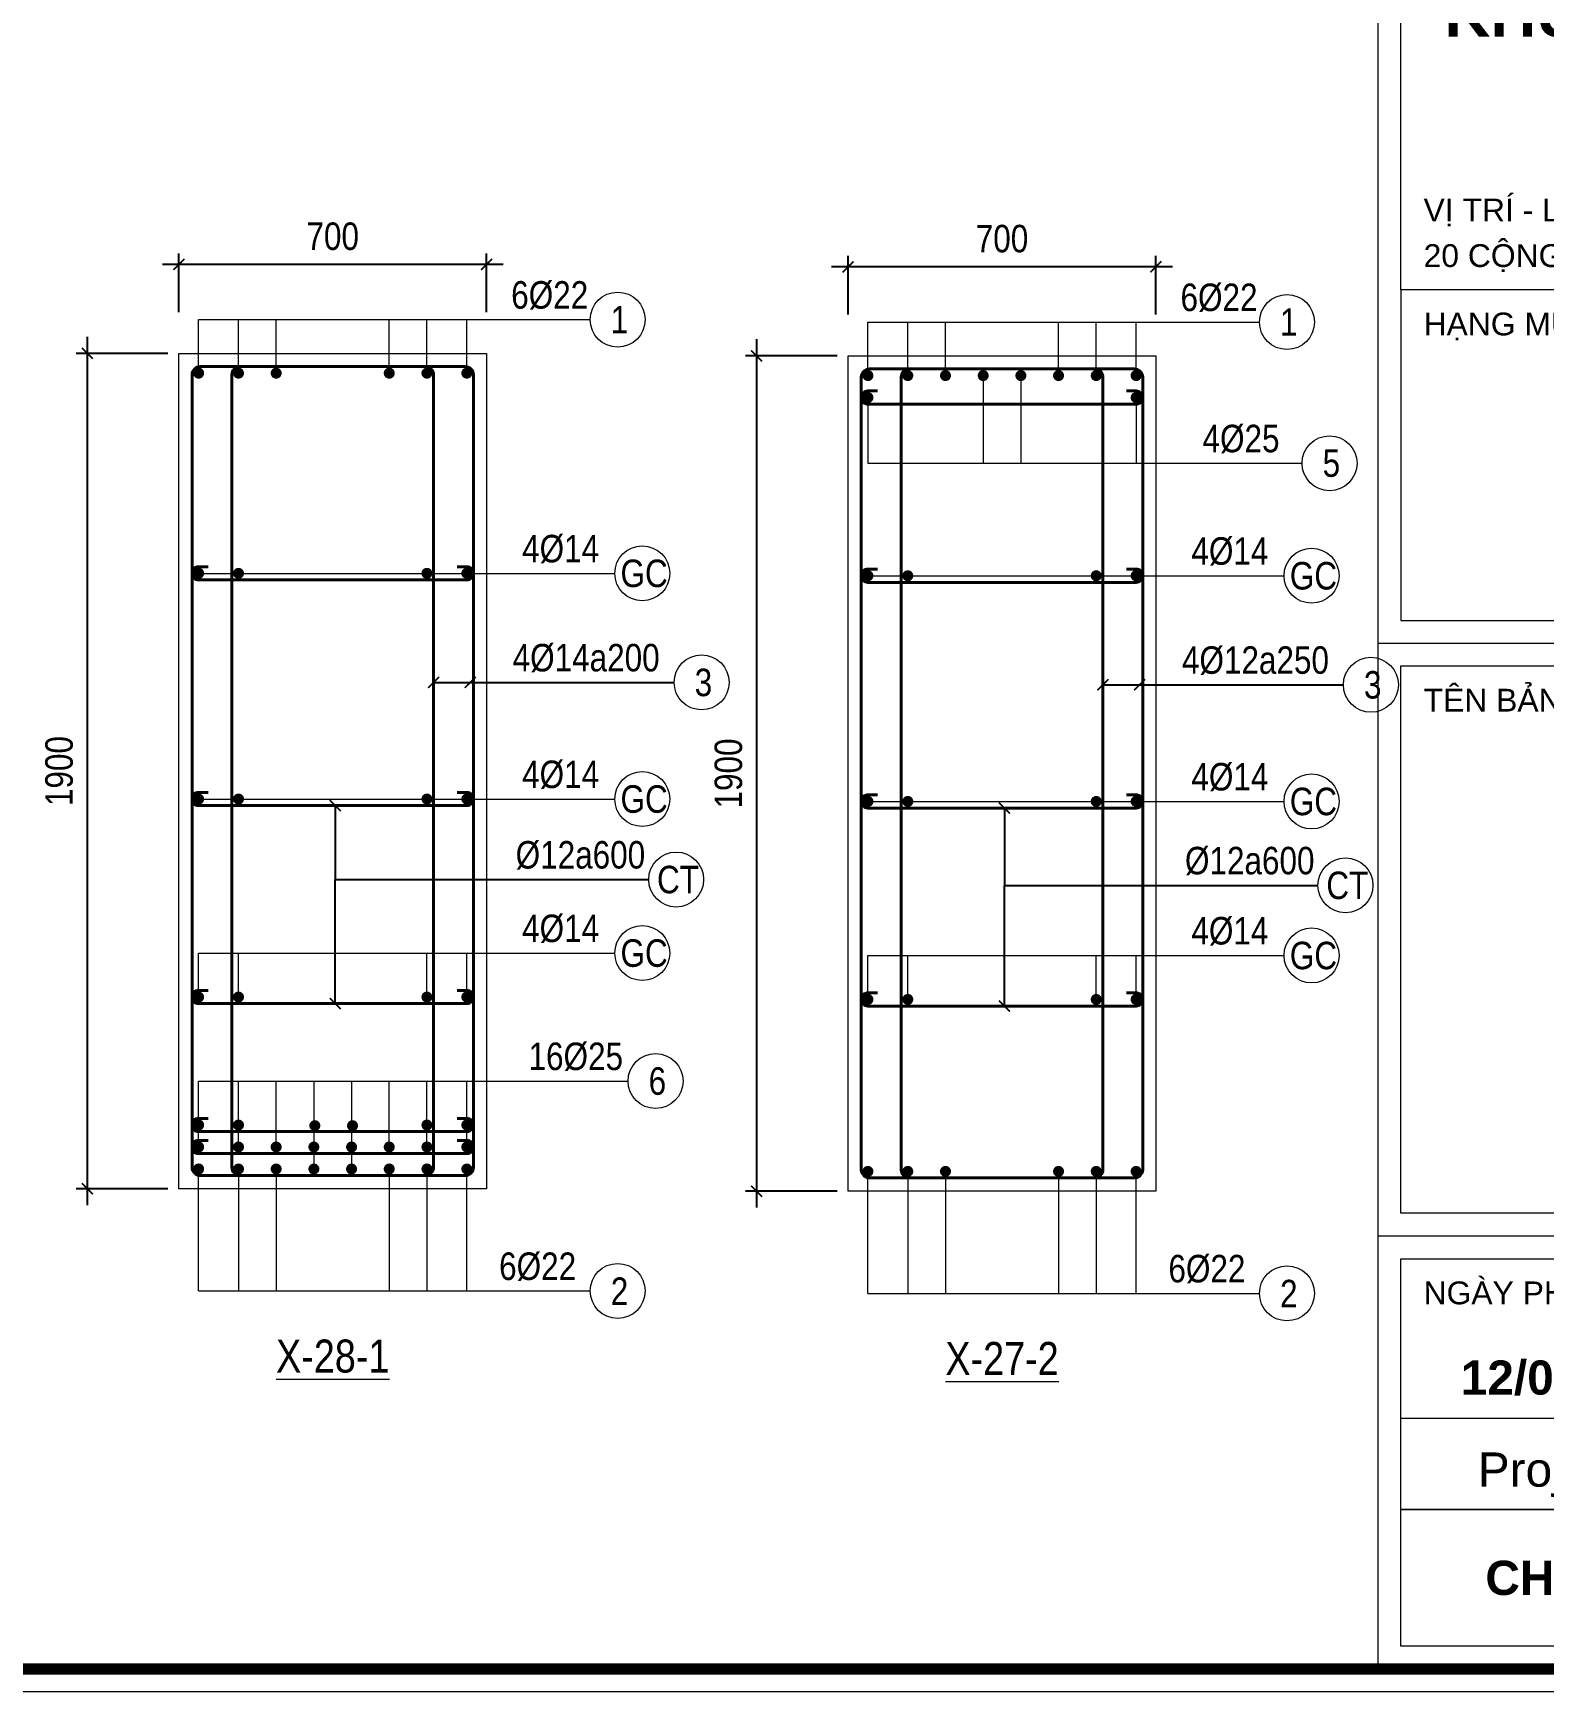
# Model space of a CAD drawing. Header units: millimetres. Extents: x 3014920 to 3563667, y -1638653 to -1356471.
# Drawn here: x 3360391 to 3363827, y -1600938 to -1597165 of the extents above; entities that cross this region are included whole.
import ezdxf
from ezdxf.enums import TextEntityAlignment as Align
from ezdxf.xclip import XClip

# ---------------------------------------------------------------- set-up
doc = ezdxf.new("R2010")
doc.units = ezdxf.units.MM
doc.header["$MEASUREMENT"] = 0
doc.header["$XCLIPFRAME"] = 0
doc.header["$PDMODE"] = 2
doc.layers.get('0').update_dxf_attribs({"lineweight": 9})
doc.layers.get('Defpoints').update_dxf_attribs({"color": 10, "lineweight": 0})
for name, color, linetype, lineweight in [('CDAI', 21, 'Continuous', 40), ('CTHEP', 50, 'Continuous', 50), ('DBAO', 90, 'Continuous', 13), ('DGIONG', 130, 'Continuous', 13), ('KTH', 154, 'Continuous', 9), ('TEXT', 7, 'Continuous', 15)]:
    doc.layers.add(name, color=color, linetype=linetype, lineweight=lineweight)
doc.styles.add('CHG_XX_Khung ten$0$A1 BORDER$0$ARIAL', font='arial.ttf')
doc.styles.add('CHG_XX_Khung ten$0$A1 BORDER$0$Arial - Bold', font='arialbd.ttf', dxfattribs={"height": 2.5})
doc.styles.add('Star-HelCon', font='VHELVCN_0.TTF')
doc.styles.add('TTP-HelCon', font='VHELVCN_0.TTF')
doc.dimstyles.new('TTP-25', dxfattribs={"dimscale": 25, "dimtxt": 2.5, "dimasz": 1, "dimexe": 1, "dimexo": 1, "dimgap": 0.09, "dimtad": 0, "dimdec": 4, "dimrnd": 1, "dimzin": 9, "dimdsep": 46, "dimtxsty": 'TTP-HelCon', "dimblk": 'ARCHTICK', "dimcen": 0.09, "dimdle": 1.5, "dimclrd": 256, "dimclre": 256, "dimclrt": 7, "dimadec": 0, "dimazin": 0, "dimtfac": 1, "dimtdec": 4, "dimtmove": 0, "dimatfit": 3, "dimldrblk": 'ARCHTICK', "dimfxl": 1, "dimtvp": 1, "dimtolj": 1, "dimtzin": 0, "dimarcsym": 0})

# ---------------------------------------------------------------- blocks, each defined once
blk = doc.blocks.new('_ArchTick')
at = {"color": 0, "linetype": 'ByBlock', "const_width": 0.15}
blk.add_lwpolyline([(-0.5, -0.5), (0.5, 0.5)], dxfattribs=at)
blk = doc.blocks.new('*D2365')
at = {"layer": 'Defpoints', "color": 0, "transparency": 16777216}
for p in [(16180.9, -2776), (25680.9, -2776), (16180.9, -2976)]:
    blk.add_point(p, dxfattribs=at)
at = {"layer": 'KTH', "lineweight": -2, "transparency": 16777216}
for p, q in [((16180.9, -2801), (16180.9, -3001)), ((25680.9, -2801), (25680.9, -3001)), ((25718.4, -2976), (16143.4, -2976))]:
    blk.add_line(p, q, dxfattribs=at)
at = {"layer": 'KTH', "lineweight": -2, "transparency": 16777216, "xscale": 25, "yscale": 25, "zscale": 25, "rotation": 180}
blk.add_blockref('_ArchTick', (16180.9, -2976), dxfattribs=at)
at = {"layer": 'KTH', "lineweight": -2, "transparency": 16777216, "xscale": 25, "yscale": 25, "zscale": 25}
blk.add_blockref('_ArchTick', (25680.9, -2976), dxfattribs=at)
at = {"layer": 'KTH', "color": 7, "transparency": 16777216, "insert": (20930.9, -2912.2), "char_height": 62.5, "attachment_point": 5, "style": 'TTP-HelCon'}
blk.add_mtext('\\A1;9500', dxfattribs=at)
blk = doc.blocks.new('*D1089')
at = {"layer": 'Defpoints', "color": 0, "ltscale": 500, "transparency": 16777216}
for p in [(3362245, -1597898.9), (3362036.7, -1599798.9), (3362245, -1599798.9)]:
    blk.add_point(p, dxfattribs=at)
at = {"layer": 'KTH', "lineweight": -2, "ltscale": 500, "transparency": 16777216}
for p, q in [((3362036.7, -1597861.4), (3362036.7, -1599836.4)), ((3362220, -1597898.9), (3362011.7, -1597898.9)), ((3362220, -1599798.9), (3362011.7, -1599798.9))]:
    blk.add_line(p, q, dxfattribs=at)
at = {"layer": 'KTH', "lineweight": -2, "ltscale": 500, "transparency": 16777216, "xscale": 25, "yscale": 25, "zscale": 25}
for p, rotation in [((3362036.7, -1597898.9), 90), ((3362036.7, -1599798.9), 270)]:
    blk.add_blockref('_ArchTick', p, dxfattribs=dict(at, rotation=rotation))
at = {"layer": 'KTH', "color": 7, "ltscale": 500, "transparency": 16777216, "insert": (3361972.9, -1598848.9), "char_height": 62.5, "attachment_point": 5, "rotation": 90, "style": 'TTP-HelCon'}
blk.add_mtext('\\A1;1900', dxfattribs=at)
blk = doc.blocks.new('*D1090')
at = {"layer": 'Defpoints', "color": 0, "ltscale": 500, "transparency": 16777216}
for p in [(3362245, -1597696.7), (3362245, -1597829.9), (3362945, -1597829.9)]:
    blk.add_point(p, dxfattribs=at)
at = {"layer": 'KTH', "lineweight": -2, "ltscale": 500, "transparency": 16777216}
for p, q in [((3362982.5, -1597696.7), (3362207.5, -1597696.7)), ((3362245, -1597804.9), (3362245, -1597671.7)), ((3362945, -1597804.9), (3362945, -1597671.7))]:
    blk.add_line(p, q, dxfattribs=at)
at = {"layer": 'KTH', "lineweight": -2, "ltscale": 500, "transparency": 16777216, "xscale": 25, "yscale": 25, "zscale": 25, "rotation": 180}
blk.add_blockref('_ArchTick', (3362245, -1597696.7), dxfattribs=at)
at = {"layer": 'KTH', "lineweight": -2, "ltscale": 500, "transparency": 16777216, "xscale": 25, "yscale": 25, "zscale": 25}
blk.add_blockref('_ArchTick', (3362945, -1597696.7), dxfattribs=at)
at = {"layer": 'KTH', "color": 7, "ltscale": 500, "transparency": 16777216, "insert": (3362595, -1597632.8), "char_height": 62.5, "attachment_point": 5, "style": 'TTP-HelCon'}
blk.add_mtext('\\A1;700', dxfattribs=at)
blk = doc.blocks.new('CHG_XX_Khung ten')
for p, q in [((687, 577), (687, 17)), ((687, 107), (824, 107)), ((687, 55), (824, 55))]:
    blk.add_line(p, q)
at = {"linetype": 'Continuous'}
blk.add_line((689, 39), (822, 39), dxfattribs=at)
blk.add_lwpolyline([(15, 579), (826, 579), (826, 15), (15, 15)], close=True)
at = {"color": 4, "linetype": 'Continuous', "const_width": 1}
blk.add_lwpolyline([(17, 577), (824, 577), (824, 17), (17, 17)], close=True, dxfattribs=at)
at = {"linetype": 'Continuous'}
for points in [[(689, 177), (822, 177), (822, 138), (689, 138)], [(689, 109), (822, 109), (822, 138), (689, 138)], [(689, 105), (822, 105), (822, 57), (689, 57)], [(689, 53), (822, 53), (822, 31), (689, 31)], [(822, 19), (689, 19), (689, 31), (822, 31)]]:
    blk.add_lwpolyline(points, close=True, dxfattribs=at)
at = {"style": 'CHG_XX_Khung ten$0$A1 BORDER$0$ARIAL'}
for s, p in [('VỊ TRÍ - LOCATION', (691, 145)), ('20 CỘNG HÒA, PHƯỜNG 12, QUẬN TÂN BÌNH, TP. HCM', (691, 141)), ('HẠNG MỤC :', (691, 135)), ('TÊN BẢN VẼ - DRAWING TITTLE', (691, 102)), ('NGÀY PHÁT HÀNH - ISSUE DATE', (691, 50))]:
    blk.add_text(s, height=2, dxfattribs=at).set_placement(p, align=Align.MIDDLE_LEFT)
for s, style, p in [('12/08/2019', 'CHG_XX_Khung ten$0$A1 BORDER$0$Arial - Bold', (704.75, 42.57)), ('Project', 'CHG_XX_Khung ten$0$A1 BORDER$0$ARIAL', (702.28, 34.5)), ('CHG-II', 'CHG_XX_Khung ten$0$A1 BORDER$0$Arial - Bold', (702.94, 25))]:
    blk.add_text(s, height=3, dxfattribs=dict(style=style)).set_placement(p, align=Align.MIDDLE_CENTER)
at = {"insert": (755.4, 170.88), "char_height": 4, "width": 159.8745, "attachment_point": 2, "style": 'CHG_XX_Khung ten$0$A1 BORDER$0$Arial - Bold'}
blk.add_mtext('DỰ ÁN ĐẦU TƯ XÂY DỰNG KINH DOANH\\PKHU CHUNG CƯ - THƯƠNG MẠI - VĂN PHÒNG\\P(KHU PHỨC HỢP CÔNG HÒA GARDEN)', dxfattribs=at)
blk = doc.blocks.new('*D2250')
at = {"layer": 'Defpoints', "color": 0, "ltscale": 500, "transparency": 16777216}
for p in [(3360722.7, -1597893.4), (3360514.5, -1599793.4), (3360722.7, -1599793.4)]:
    blk.add_point(p, dxfattribs=at)
at = {"layer": 'KTH', "lineweight": -2, "ltscale": 500, "transparency": 16777216}
for p, q in [((3360514.5, -1597855.9), (3360514.5, -1599830.9)), ((3360697.7, -1597893.4), (3360489.5, -1597893.4)), ((3360697.7, -1599793.4), (3360489.5, -1599793.4))]:
    blk.add_line(p, q, dxfattribs=at)
at = {"layer": 'KTH', "lineweight": -2, "ltscale": 500, "transparency": 16777216, "xscale": 25, "yscale": 25, "zscale": 25}
for p, rotation in [((3360514.5, -1597893.4), 90), ((3360514.5, -1599793.4), 270)]:
    blk.add_blockref('_ArchTick', p, dxfattribs=dict(at, rotation=rotation))
at = {"layer": 'KTH', "color": 7, "ltscale": 500, "transparency": 16777216, "insert": (3360450.6, -1598843.4), "char_height": 62.5, "attachment_point": 5, "rotation": 90, "style": 'TTP-HelCon'}
blk.add_mtext('\\A1;1900', dxfattribs=at)
blk = doc.blocks.new('*D2251')
at = {"layer": 'Defpoints', "color": 0, "ltscale": 500, "transparency": 16777216}
for p in [(3360722.7, -1597691.2), (3360722.7, -1597824.4), (3361422.7, -1597824.4)]:
    blk.add_point(p, dxfattribs=at)
at = {"layer": 'KTH', "lineweight": -2, "ltscale": 500, "transparency": 16777216}
for p, q in [((3360722.7, -1597799.4), (3360722.7, -1597666.2)), ((3361422.7, -1597799.4), (3361422.7, -1597666.2)), ((3361460.2, -1597691.2), (3360685.2, -1597691.2))]:
    blk.add_line(p, q, dxfattribs=at)
at = {"layer": 'KTH', "lineweight": -2, "ltscale": 500, "transparency": 16777216, "xscale": 25, "yscale": 25, "zscale": 25, "rotation": 180}
blk.add_blockref('_ArchTick', (3360722.7, -1597691.2), dxfattribs=at)
at = {"layer": 'KTH', "lineweight": -2, "ltscale": 500, "transparency": 16777216, "xscale": 25, "yscale": 25, "zscale": 25}
blk.add_blockref('_ArchTick', (3361422.7, -1597691.2), dxfattribs=at)
at = {"layer": 'KTH', "color": 7, "ltscale": 500, "transparency": 16777216, "insert": (3361072.7, -1597627.4), "char_height": 62.5, "attachment_point": 5, "style": 'TTP-HelCon'}
blk.add_mtext('\\A1;700', dxfattribs=at)
blk = doc.blocks.new('2X-29')
at = {"layer": 'CTHEP'}
for p, q in [((32130.8927, -925), (390.43806, -925)), ((32130.8927, -1385), (390.43806, -1385))]:
    blk.add_line(p, q, dxfattribs=at)
at = {"layer": 'CTHEP', "elevation": 0}
blk.add_lwpolyline([(289.97982, -1845), (32200.89431, -1845)], dxfattribs=at)
at = {"layer": 'DBAO', "linetype": 'Continuous', "elevation": 0, "flags": 128}
blk.add_lwpolyline([(32230.89431, -1875), (258.43806, -1875)], dxfattribs=at)
at = {"layer": 'KTH'}
dim = blk.add_linear_dim(base=(16180.89431, -2976), p1=(25680.89431, -2776.04426), p2=(16180.89431, -2776.04426), dimstyle='TTP-25', override={"dimtmove": 1}, dxfattribs=at)
dim.commit()
dim.dimension.update_dxf_attribs({"geometry": '*D2365', "text_midpoint": (20930.89431, -2912.16667)})

msp = doc.modelspace()

# ---------------------------------------------------------------- linework, layer by layer
at = {"layer": 'CDAI', "elevation": 0}
for points in [[(3362293.73034, -1597928.90278), (3362896.23034, -1597928.90278, -0.4142135624), (3362914.98034, -1597947.65278), (3362914.98034, -1599750.15278, -0.4142135624), (3362896.23034, -1599768.90278), (3362293.73034, -1599768.90278, -0.4142135624), (3362274.98034, -1599750.15278), (3362274.98034, -1597947.65278, -0.4142135624)], [(3362805.51605, -1597928.90278), (3362384.44463, -1597928.90278, 0.4142135624), (3362365.69463, -1597947.65278), (3362365.69463, -1599750.15278, 0.4142135624), (3362384.44463, -1599768.90278), (3362805.51605, -1599768.90278, 0.4142135624), (3362824.26605, -1599750.15278), (3362824.26605, -1597947.65278, 0.4142135624)]]:
    msp.add_lwpolyline(points, format="xyb", close=True, dxfattribs=at)
for points in [[(3362311.90033, -1597978.90279), (3362289.98034, -1597978.90279, 0.4142135624), (3362274.98034, -1597993.90279), (3362274.98034, -1597993.90279, 0.4142135624), (3362289.98034, -1598008.90279), (3362899.98034, -1598008.90279, 0.4142135624), (3362914.98034, -1597993.90279), (3362914.98034, -1597993.90279, 0.4142135624), (3362899.98034, -1597978.90279), (3362878.06035, -1597978.90279)], [(3362311.90033, -1598384.17271), (3362289.98034, -1598384.17271, 0.4142135624), (3362274.98034, -1598399.17271), (3362274.98034, -1598399.17271, 0.4142135624), (3362289.98034, -1598414.17271), (3362899.98034, -1598414.17271, 0.4142135624), (3362914.98034, -1598399.17271), (3362914.98034, -1598399.17271, 0.4142135624), (3362899.98034, -1598384.17271), (3362878.06035, -1598384.17271)], [(3362311.90033, -1598897.50604), (3362289.98034, -1598897.50604, 0.4142135624), (3362274.98034, -1598912.50604), (3362274.98034, -1598912.50604, 0.4142135624), (3362289.98034, -1598927.50604), (3362899.98034, -1598927.50604, 0.4142135624), (3362914.98034, -1598912.50604), (3362914.98034, -1598912.50604, 0.4142135624), (3362899.98034, -1598897.50604), (3362878.06035, -1598897.50604)], [(3362311.90033, -1599347.83937), (3362289.98034, -1599347.83937, 0.4142135624), (3362274.98034, -1599362.83937), (3362274.98034, -1599362.83937, 0.4142135624), (3362289.98034, -1599377.83937), (3362899.98034, -1599377.83937, 0.4142135624), (3362914.98034, -1599362.83937), (3362914.98034, -1599362.83937, 0.4142135624), (3362899.98034, -1599347.83937), (3362878.06035, -1599347.83937)]]:
    msp.add_lwpolyline(points, format="xyb", dxfattribs=at)
at = {"layer": 'CTHEP', "const_width": 12.5, "elevation": 0}
for points in [[(3362283.73034, -1597943.90278, 1), (3362296.23034, -1597943.90278, 1)], [(3362374.44463, -1597943.90278, -1), (3362386.94463, -1597943.90278, -1)], [(3362460.15891, -1597943.90278, -1), (3362472.65891, -1597943.90278, -1)], [(3362545.8732, -1597943.90278, -1), (3362558.3732, -1597943.90278, -1)], [(3362644.08748, -1597943.90278, 1), (3362631.58748, -1597943.90278, 1)], [(3362729.80177, -1597943.90278, 1), (3362717.30177, -1597943.90278, 1)], [(3362815.51605, -1597943.90278, 1), (3362803.01605, -1597943.90278, 1)], [(3362893.73034, -1597943.90278, 1), (3362906.23034, -1597943.90278, 1)], [(3362283.73034, -1597993.90278, 1), (3362296.23034, -1597993.90278, 1)], [(3362893.73034, -1597993.90278, 1), (3362906.23034, -1597993.90278, 1)], [(3362283.73034, -1598399.17271, 1), (3362296.23034, -1598399.17271, 1)], [(3362374.44463, -1598399.17271, 1), (3362386.94463, -1598399.17271, 1)], [(3362803.01605, -1598399.17271, 1), (3362815.51605, -1598399.17271, 1)], [(3362893.73034, -1598399.17271, 1), (3362906.23034, -1598399.17271, 1)], [(3362283.73034, -1598912.50604, 1), (3362296.23034, -1598912.50604, 1)], [(3362374.44463, -1598912.50604, 1), (3362386.94463, -1598912.50604, 1)], [(3362803.01605, -1598912.50604, 1), (3362815.51605, -1598912.50604, 1)], [(3362893.73034, -1598912.50604, 1), (3362906.23034, -1598912.50604, 1)], [(3362283.73034, -1599362.83937, 1), (3362296.23034, -1599362.83937, 1)], [(3362374.44463, -1599362.83938, 1), (3362386.94463, -1599362.83938, 1)], [(3362803.01605, -1599362.83937, 1), (3362815.51605, -1599362.83937, 1)], [(3362893.73034, -1599362.83937, 1), (3362906.23034, -1599362.83937, 1)], [(3362283.73034, -1599753.90278, 1), (3362296.23034, -1599753.90278, 1)], [(3362374.44463, -1599753.90278, 1), (3362386.94463, -1599753.90278, 1)], [(3362460.15891, -1599753.90278, 1), (3362472.65891, -1599753.90278, 1)], [(3362729.80177, -1599753.90278, -1), (3362717.30177, -1599753.90278, -1)], [(3362815.51605, -1599753.90278, -1), (3362803.01605, -1599753.90278, -1)], [(3362893.73034, -1599753.90278, 1), (3362906.23034, -1599753.90278, 1)]]:
    msp.add_lwpolyline(points, format="xyb", close=True, dxfattribs=at)
at = {"layer": 'DBAO', "elevation": 0, "flags": 128}
for points in [[(3362244.98034, -1597898.90278), (3362944.98034, -1597898.90278)], [(3362944.98034, -1597898.90278), (3362944.98034, -1599798.90278), (3362244.98034, -1599798.90278), (3362244.98034, -1597898.90278)]]:
    msp.add_lwpolyline(points, dxfattribs=at)
at = {"layer": 'DGIONG'}
for p, q in [((3362289.98034, -1597943.90278), (3362289.98034, -1597822.15278)), ((3362289.98034, -1597822.15278), (3363180.57685, -1597822.15278)), ((3362380.69463, -1597943.90278), (3362380.69463, -1597822.15279)), ((3362466.40891, -1597943.90278), (3362466.40891, -1597822.15279)), ((3362723.55177, -1597943.90278), (3362723.55177, -1597822.15279)), ((3362809.26605, -1597943.90278), (3362809.26605, -1597822.15279)), ((3362899.98034, -1597943.90278), (3362899.98034, -1597822.15278)), ((3362552.1232, -1597943.90278), (3362552.1232, -1598143.33181)), ((3362637.83748, -1597943.90278), (3362637.83748, -1598143.33181)), ((3362289.98034, -1597993.90279), (3362289.98034, -1598143.33181)), ((3362899.98034, -1597993.90279), (3362899.98034, -1598143.33181)), ((3362289.98034, -1598143.33181), (3363277.4027, -1598143.33181)), ((3362289.98034, -1598399.17271), (3363236.5414, -1598399.17271)), ((3362289.98034, -1598912.50604), (3363236.5414, -1598912.50604)), ((3362289.98034, -1599262.83937), (3363236.5414, -1599262.83938)), ((3362289.98034, -1599362.83937), (3362289.98034, -1599262.83937)), ((3362380.69463, -1599362.83938), (3362380.69463, -1599262.83938)), ((3362809.26605, -1599362.83937), (3362809.26605, -1599262.83937)), ((3362899.98034, -1599362.83937), (3362899.98034, -1599262.83937)), ((3362289.98034, -1600031.30461), (3362289.98034, -1599753.90278)), ((3362380.69463, -1599753.90279), (3362380.69463, -1600031.30461)), ((3362466.40891, -1599753.90279), (3362466.40891, -1600031.30461)), ((3362723.55177, -1599753.90279), (3362723.55177, -1600031.30461)), ((3362809.26605, -1599753.90279), (3362809.26605, -1600031.30461)), ((3362899.98034, -1600031.30461), (3362899.98034, -1599753.90278)), ((3362289.98034, -1600031.30461), (3363180.57685, -1600031.30461))]:
    msp.add_line(p, q, dxfattribs=at)
for centre in [(3363243.07685, -1597822.15278), (3363339.9027, -1598143.33181), (3363299.0414, -1598399.17271), (3363433.9948, -1598647.19332), (3363299.0414, -1598912.50604), (3363376.1443, -1599103.30203), (3363299.0414, -1599262.83938), (3363243.07685, -1600031.30461)]:
    msp.add_circle(centre, 62.5, dxfattribs=at)

# ---------------------------------------------------------------- block references
at = {"layer": 'DBAO'}
ref = msp.add_blockref('2X-29', (3346109.76393, -1596513.47511), dxfattribs=at)
XClip(ref).set_block_clipping_path([(22727.4080876649, -4372.2646297399), (43219.2102260534, 1129.0665370394)])

# ---------------------------------------------------------------- texts
at = {"layer": 'TEXT', "style": 'TTP-HelCon'}
for s, p in [('6Þ22', (3363000.93867, -1597797.15278)), ('4Þ25', (3363051.02344, -1598118.33181)), ('4Þ14', (3363025.70613, -1598374.17271)), ('4Þ12a250', (3363004.1465, -1598622.19332)), ('4Þ14', (3363025.70613, -1598887.50604)), ('Þ12a600', (3363011.05888, -1599078.30203)), ('4Þ14', (3363025.70613, -1599237.83938)), ('6Þ22', (3362973.43867, -1600006.30461))]:
    msp.add_text(s, height=62.5, dxfattribs=at).set_placement(p)
at = {"layer": 'TEXT', "style": 'Star-HelCon'}
for s, p in [('1', (3363247.24352, -1597822.15278)), ('5', (3363344.06937, -1598143.33181)), ('GC', (3363303.20807, -1598399.17271)), ('3', (3363438.16146, -1598647.19332)), ('GC', (3363303.20807, -1598912.50604)), ('CT', (3363380.31097, -1599103.30203)), ('GC', (3363303.20807, -1599262.83938)), ('2', (3363247.24352, -1600031.30461))]:
    msp.add_text(s, height=62.5, dxfattribs=at).set_placement(p, align=Align.MIDDLE)
at = {"layer": 'TEXT', "style": 'TTP-HelCon'}
msp.add_text('%%UX-27-2', height=75, dxfattribs=at).set_placement((3362594.98034, -1600216.89077), align=Align.CENTER)

# ---------------------------------------------------------------- dimensions: what is measured, and where the dimension line sits
at = {"layer": 'KTH', "ltscale": 500}
dim = msp.add_linear_dim(base=(3362244.98034, -1597696.65278), p1=(3362944.98034, -1597829.89084), p2=(3362244.98034, -1597829.89084), dimstyle='TTP-25', dxfattribs=at)
dim.commit()
dim.dimension.update_dxf_attribs({"geometry": '*D1090', "text_midpoint": (3362594.98034, -1597632.81945)})
dim = msp.add_linear_dim(base=(3362036.7427, -1599798.90278), p1=(3362244.98034, -1597898.90278), p2=(3362244.98034, -1599798.90278), angle=90, dimstyle='TTP-25', dxfattribs=at)
dim.commit()
dim.dimension.update_dxf_attribs({"geometry": '*D1089', "text_midpoint": (3361972.90937, -1598848.90278)})

# ---------------------------------------------------------------- leaders
at = {"layer": 'DGIONG'}
for points in [[(3362824.26605, -1598647.19332), (3363371.4948, -1598647.19332)], [(3362908.06796, -1598647.19332), (3363371.4948, -1598647.19332)], [(3362600.62451, -1598927.50604), (3362600.62451, -1599103.30203), (3363313.6443, -1599103.30203)], [(3362600.62451, -1599377.83937), (3362600.62451, -1599103.30203), (3363313.6443, -1599103.30203)]]:
    msp.add_leader(points, dimstyle='TTP-25', dxfattribs=at)

# ---------------------------------------------------------------- next in the draw order: block references
at = {"color": 5, "xscale": 25.92478421704392, "yscale": 25.92478421704392, "zscale": 25.92478421704392}
msp.add_blockref('CHG_XX_Khung ten', (3345639.78025, -1601326.46106), dxfattribs=at)

# ---------------------------------------------------------------- next in the draw order: linework, layer by layer
at = {"layer": 'CDAI'}
for points in [[(3360771.45093, -1597923.43457), (3361373.95093, -1597923.43457, -0.4142135624), (3361392.70093, -1597942.18457), (3361392.70093, -1599744.68457, -0.4142135624), (3361373.95093, -1599763.43457), (3360771.45093, -1599763.43457, -0.4142135624), (3360752.70093, -1599744.68457), (3360752.70093, -1597942.18457, -0.4142135624)], [(3361283.23665, -1597923.43457), (3360862.16522, -1597923.43457, 0.4142135624), (3360843.41522, -1597942.18457), (3360843.41522, -1599744.68457, 0.4142135624), (3360862.16522, -1599763.43457), (3361283.23665, -1599763.43457, 0.4142135624), (3361301.98665, -1599744.68457), (3361301.98665, -1597942.18457, 0.4142135624)]]:
    msp.add_lwpolyline(points, format="xyb", close=True, dxfattribs=at)
at = {"layer": 'CDAI', "elevation": 0}
for points in [[(3360789.62092, -1598378.7045), (3360767.70093, -1598378.7045, 0.4142135624), (3360752.70093, -1598393.7045), (3360752.70093, -1598393.7045, 0.4142135624), (3360767.70093, -1598408.7045), (3361377.70093, -1598408.7045, 0.4142135624), (3361392.70093, -1598393.7045), (3361392.70093, -1598393.7045, 0.4142135624), (3361377.70093, -1598378.7045), (3361355.78094, -1598378.7045)], [(3360789.62092, -1598892.03783), (3360767.70093, -1598892.03783, 0.4142135624), (3360752.70093, -1598907.03783), (3360752.70093, -1598907.03783, 0.4142135624), (3360767.70093, -1598922.03783), (3361377.70093, -1598922.03783, 0.4142135624), (3361392.70093, -1598907.03783), (3361392.70093, -1598907.03783, 0.4142135624), (3361377.70093, -1598892.03783), (3361355.78094, -1598892.03783)], [(3360789.62092, -1599342.37116), (3360767.70093, -1599342.37116, 0.4142135624), (3360752.70093, -1599357.37116), (3360752.70093, -1599357.37116, 0.4142135624), (3360767.70093, -1599372.37116), (3361377.70093, -1599372.37116, 0.4142135624), (3361392.70093, -1599357.37116), (3361392.70093, -1599357.37116, 0.4142135624), (3361377.70093, -1599342.37116), (3361355.78094, -1599342.37116)]]:
    msp.add_lwpolyline(points, format="xyb", dxfattribs=at)
at = {"layer": 'CDAI'}
for points in [[(3360789.62092, -1599633.43457), (3360767.70093, -1599633.43457, 0.4142135624), (3360752.70093, -1599648.43457), (3360752.70093, -1599648.43457, 0.4142135624), (3360767.70093, -1599663.43457), (3361377.70093, -1599663.43457, 0.4142135624), (3361392.70093, -1599648.43457), (3361392.70093, -1599648.43457, 0.4142135624), (3361377.70093, -1599633.43457), (3361355.78094, -1599633.43457)], [(3360789.62092, -1599683.43457), (3360767.70093, -1599683.43457, 0.4142135624), (3360752.70093, -1599698.43457), (3360752.70093, -1599698.43457, 0.4142135624), (3360767.70093, -1599713.43457), (3361377.70093, -1599713.43457, 0.4142135624), (3361392.70093, -1599698.43457), (3361392.70093, -1599698.43457, 0.4142135624), (3361377.70093, -1599683.43457), (3361355.78094, -1599683.43457)]]:
    msp.add_lwpolyline(points, format="xyb", dxfattribs=at)
at = {"layer": 'CTHEP', "const_width": 12.5}
for points in [[(3360761.45093, -1597938.43457, 1), (3360773.95093, -1597938.43457, 1)], [(3360852.16522, -1597938.43457, -1), (3360864.66522, -1597938.43457, -1)], [(3360937.87951, -1597938.43457, -1), (3360950.37951, -1597938.43457, -1)], [(3361207.52236, -1597938.43457, 1), (3361195.02236, -1597938.43457, 1)], [(3361293.23665, -1597938.43457, 1), (3361280.73665, -1597938.43457, 1)], [(3361371.45093, -1597938.43457, 1), (3361383.95093, -1597938.43457, 1)], [(3360761.45093, -1599648.43457, -1), (3360773.95093, -1599648.43457, -1)], [(3360852.16522, -1599648.43457, 1), (3360864.66522, -1599648.43457, 1)], [(3361025.79419, -1599650.03556, 1), (3361038.29419, -1599650.03556, 1)], [(3361124.00848, -1599650.03556, -1), (3361111.50848, -1599650.03556, -1)], [(3361293.23665, -1599648.43457, -1), (3361280.73665, -1599648.43457, -1)], [(3361371.45093, -1599648.43457, -1), (3361383.95093, -1599648.43457, -1)], [(3360761.45093, -1599698.43457, -1), (3360773.95093, -1599698.43457, -1)], [(3360852.16522, -1599698.43457, 1), (3360864.66522, -1599698.43457, 1)], [(3360937.87951, -1599698.43457, 1), (3360950.37951, -1599698.43457, 1)], [(3361023.59379, -1599698.43457, 1), (3361036.09379, -1599698.43457, 1)], [(3361121.80808, -1599698.43457, -1), (3361109.30808, -1599698.43457, -1)], [(3361207.52236, -1599698.43457, -1), (3361195.02236, -1599698.43457, -1)], [(3361293.23665, -1599698.43457, -1), (3361280.73665, -1599698.43457, -1)], [(3361371.45093, -1599698.43457, -1), (3361383.95093, -1599698.43457, -1)], [(3360761.45093, -1599748.43457, 1), (3360773.95093, -1599748.43457, 1)], [(3360852.16522, -1599748.43457, 1), (3360864.66522, -1599748.43457, 1)], [(3360937.87951, -1599748.43457, 1), (3360950.37951, -1599748.43457, 1)], [(3361023.59379, -1599748.43457, 1), (3361036.09379, -1599748.43457, 1)], [(3361121.80808, -1599748.43457, -1), (3361109.30808, -1599748.43457, -1)], [(3361207.52236, -1599748.43457, -1), (3361195.02236, -1599748.43457, -1)], [(3361293.23665, -1599748.43457, -1), (3361280.73665, -1599748.43457, -1)], [(3361371.45093, -1599748.43457, 1), (3361383.95093, -1599748.43457, 1)]]:
    msp.add_lwpolyline(points, format="xyb", close=True, dxfattribs=at)
at = {"layer": 'CTHEP', "const_width": 12.5, "elevation": 0}
for points in [[(3360761.45093, -1598393.7045, 1), (3360773.95093, -1598393.7045, 1)], [(3360852.16522, -1598393.7045, 1), (3360864.66522, -1598393.7045, 1)], [(3361280.73665, -1598393.7045, 1), (3361293.23665, -1598393.7045, 1)], [(3361371.45093, -1598393.7045, 1), (3361383.95093, -1598393.7045, 1)], [(3360761.45093, -1598907.03783, 1), (3360773.95093, -1598907.03783, 1)], [(3360852.16522, -1598907.03783, 1), (3360864.66522, -1598907.03783, 1)], [(3361280.73665, -1598907.03783, 1), (3361293.23665, -1598907.03783, 1)], [(3361371.45093, -1598907.03783, 1), (3361383.95093, -1598907.03783, 1)], [(3360761.45093, -1599357.37116, 1), (3360773.95093, -1599357.37116, 1)], [(3360852.16522, -1599357.37117, 1), (3360864.66522, -1599357.37117, 1)], [(3361280.73665, -1599357.37116, 1), (3361293.23665, -1599357.37116, 1)], [(3361371.45093, -1599357.37116, 1), (3361383.95093, -1599357.37116, 1)]]:
    msp.add_lwpolyline(points, format="xyb", close=True, dxfattribs=at)
at = {"layer": 'DBAO', "flags": 128}
for points in [[(3360722.70093, -1597893.43457), (3361422.70093, -1597893.43457)], [(3361422.70093, -1597893.43457), (3361422.70093, -1599793.43457), (3360722.70093, -1599793.43457), (3360722.70093, -1597893.43457)]]:
    msp.add_lwpolyline(points, dxfattribs=at)
at = {"layer": 'DGIONG'}
for p, q in [((3360767.70093, -1597938.43457), (3360767.70093, -1597816.68457)), ((3360767.70093, -1597816.68457), (3361658.29744, -1597816.68457)), ((3360858.41522, -1597938.43457), (3360858.41522, -1597816.68457)), ((3360944.12951, -1597938.43457), (3360944.12951, -1597816.68457)), ((3361201.27236, -1597938.43457), (3361201.27236, -1597816.68457)), ((3361286.98665, -1597938.43457), (3361286.98665, -1597816.68457)), ((3361377.70093, -1597938.43457), (3361377.70093, -1597816.68457)), ((3360767.70093, -1598393.7045), (3361714.262, -1598393.7045)), ((3360767.70093, -1598907.03783), (3361714.262, -1598907.03783)), ((3360767.70093, -1599257.37116), (3361714.262, -1599257.37117)), ((3360767.70093, -1599357.37116), (3360767.70093, -1599257.37116)), ((3360858.41522, -1599357.37117), (3360858.41522, -1599257.37117)), ((3361286.98665, -1599357.37116), (3361286.98665, -1599257.37116)), ((3361377.70093, -1599357.37116), (3361377.70093, -1599257.37116)), ((3360767.70093, -1599548.43457), (3361744.45232, -1599548.43457)), ((3360767.70093, -1599698.43457), (3360767.70093, -1599548.43457)), ((3360858.41522, -1599698.43457), (3360858.41522, -1599548.43457)), ((3360944.12951, -1599698.43457), (3360944.12951, -1599548.43457)), ((3361029.84379, -1599548.43457), (3361029.84379, -1599748.43457)), ((3361115.55808, -1599548.43457), (3361115.55808, -1599748.43457)), ((3361201.27236, -1599698.43457), (3361201.27236, -1599548.43457)), ((3361286.98665, -1599698.43457), (3361286.98665, -1599548.43457)), ((3361377.70093, -1599698.43457), (3361377.70093, -1599548.43457)), ((3360767.70093, -1600025.8364), (3360767.70093, -1599748.43457)), ((3360858.41522, -1599748.43457), (3360858.41522, -1600025.8364)), ((3360944.12951, -1599748.43457), (3360944.12951, -1600025.8364)), ((3361201.27236, -1599748.43457), (3361201.27236, -1600025.8364)), ((3361286.98665, -1599748.43457), (3361286.98665, -1600025.8364)), ((3361377.70093, -1600025.8364), (3361377.70093, -1599748.43457)), ((3360767.70093, -1600025.8364), (3361658.29744, -1600025.8364))]:
    msp.add_line(p, q, dxfattribs=at)
for centre in [(3361720.79744, -1597816.68457), (3361776.762, -1598393.7045), (3361911.71539, -1598641.7251), (3361776.762, -1598907.03783), (3361853.86489, -1599090.09305), (3361776.762, -1599257.37117), (3361806.95232, -1599548.43457), (3361720.79744, -1600025.8364)]:
    msp.add_circle(centre, 62.5, dxfattribs=at)

# ---------------------------------------------------------------- next in the draw order: texts
at = {"layer": 'TEXT', "style": 'TTP-HelCon'}
for s, p in [('6Þ22', (3361478.65927, -1597791.68457)), ('4Þ14', (3361503.42673, -1598368.7045)), ('4Þ14a200', (3361481.86709, -1598616.7251)), ('4Þ14', (3361503.42673, -1598882.03783)), ('Þ12a600', (3361488.77947, -1599065.09305)), ('4Þ14', (3361503.42673, -1599232.37117)), ('16Þ25', (3361518.07305, -1599523.43457)), ('6Þ22', (3361451.15927, -1600000.8364))]:
    msp.add_text(s, height=62.5, dxfattribs=at).set_placement(p)
at = {"layer": 'TEXT', "style": 'Star-HelCon'}
for s, p in [('1', (3361724.96411, -1597816.68457)), ('GC', (3361780.92866, -1598393.7045)), ('3', (3361915.88206, -1598641.7251)), ('GC', (3361780.92866, -1598907.03783)), ('CT', (3361858.03156, -1599090.09305)), ('GC', (3361780.92866, -1599257.37117)), ('6', (3361811.11898, -1599548.43457)), ('2', (3361724.96411, -1600025.8364))]:
    msp.add_text(s, height=62.5, dxfattribs=at).set_placement(p, align=Align.MIDDLE)
at = {"layer": 'TEXT', "style": 'TTP-HelCon'}
msp.add_text('%%UX-28-1', height=75, dxfattribs=at).set_placement((3361072.70093, -1600211.42256), align=Align.CENTER)

# ---------------------------------------------------------------- next in the draw order: dimensions: what is measured, and where the dimension line sits
at = {"layer": 'KTH', "ltscale": 500}
dim = msp.add_linear_dim(base=(3360722.70093, -1597691.18457), p1=(3361422.70093, -1597824.42262), p2=(3360722.70093, -1597824.42262), dimstyle='TTP-25', dxfattribs=at)
dim.commit()
dim.dimension.update_dxf_attribs({"geometry": '*D2251', "text_midpoint": (3361072.70093, -1597627.35124)})
dim = msp.add_linear_dim(base=(3360514.46329, -1599793.43457), p1=(3360722.70093, -1597893.43457), p2=(3360722.70093, -1599793.43457), angle=90, dimstyle='TTP-25', dxfattribs=at)
dim.commit()
dim.dimension.update_dxf_attribs({"geometry": '*D2250', "text_midpoint": (3360450.62996, -1598843.43457)})

# ---------------------------------------------------------------- next in the draw order: leaders
at = {"layer": 'DGIONG'}
for points in [[(3361301.98665, -1598641.7251), (3361849.21539, -1598641.7251)], [(3361385.78855, -1598641.7251), (3361849.21539, -1598641.7251)], [(3361078.34511, -1598922.03783), (3361078.34511, -1599090.09305), (3361791.36489, -1599090.09305)], [(3361078.34511, -1599372.37116), (3361078.34511, -1599090.09305), (3361791.36489, -1599090.09305)]]:
    msp.add_leader(points, dimstyle='TTP-25', dxfattribs=at)

doc.saveas('drawing.dxf')
